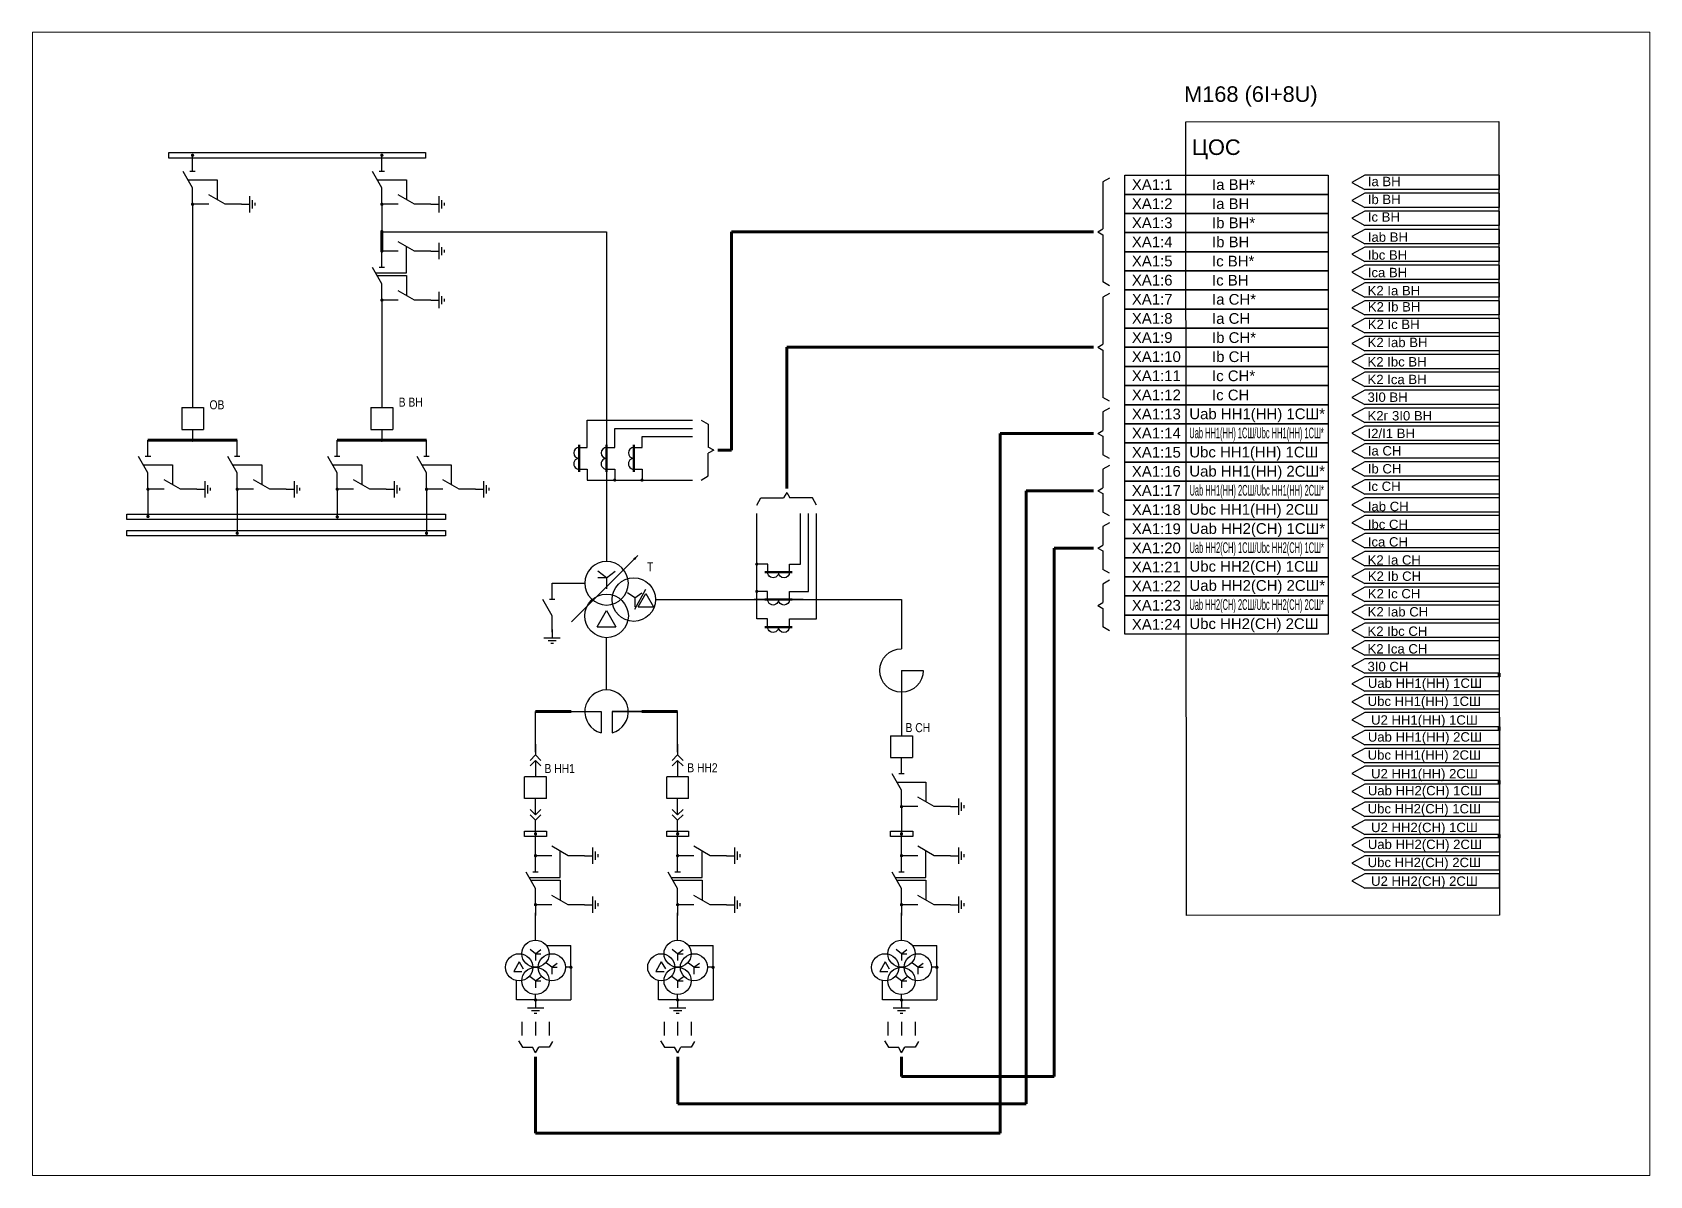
# Paper-space layout 'Лист8' of a CAD drawing. Header units: millimetres. Extents: x 30 to 267, y 21 to 189.
# The model-space entities are those that its viewports show. They can reach past a viewport. Long polylines and large blocks are cut down to what shows.
import ezdxf
from ezdxf.enums import TextEntityAlignment as Align

# ---------------------------------------------------------------- set-up
doc = ezdxf.new("R2010")
doc.units = ezdxf.units.MM
doc.linetypes.add('штриховая2', pattern=[9.525, 6.35, -3.175])
doc.layers.add('Основная', color=7, linetype='Continuous')
doc.styles.add('Narrow', font='ARIALN.TTF')
doc.styles.get("Standard").update_dxf_attribs({"font": 'arial.ttf'})
doc.styles.add('Вывод', font='tahoma.ttf', dxfattribs={"height": 2.5})
doc.styles.add('Компонент', font='ARIALN.TTF', dxfattribs={"height": 3.5})

# ---------------------------------------------------------------- blocks, each defined once
blk = doc.blocks.new('*U19')
at = {"layer": 'Основная'}
for p, q in [((0, 0), (-8, 0)), ((-8, -8), (-8, 0)), ((0, -8), (0, 0)), ((0, -8), (-8, -8))]:
    blk.add_line(p, q, dxfattribs=at)
at = {"layer": 'Основная', "style": 'Компонент'}
blk.add_attdef('ОУ', text='', height=3.5, dxfattribs=at).set_placement((-15, -3), align=Align.MIDDLE_CENTER)
blk = doc.blocks.new('*U108')
at = {"color": 0}
blk.add_line((0, 0), (6, 3.43), dxfattribs=at)
blk = doc.blocks.new('*U16')
at = {"layer": 'Основная', "color": 0}
for p, q in [((-3, 0), (-9, 0)), ((9, 0), (3, 0))]:
    blk.add_line(p, q, dxfattribs=at)
at = {"layer": 'Основная', "ltscale": 0.25, "xscale": -1}
blk.add_blockref('*U108', (3, 0), dxfattribs=at)
at = {"layer": 'Основная'}
for tag, height, style, p in [('ОУ', 3.5, 'Компонент', (-25, 0)), ('В1', 2.5, 'Вывод', (-7, -2)), ('В2', 2.5, 'Вывод', (7, -2))]:
    blk.add_attdef(tag, text='', height=height, dxfattribs=dict(at, style=style)).set_placement(p, align=Align.MIDDLE_CENTER)
blk = doc.blocks.new('*U17')
at = {"layer": 'Основная'}
for p, q in [((-3, 0), (0, 0)), ((0, -3), (0, 3)), ((1, -1.5), (1, 1.5)), ((2, -0.5), (2, 0.5))]:
    blk.add_line(p, q, dxfattribs=at)
blk = doc.blocks.new('*U6')
at = {"layer": 'Основная', "color": 0}
blk.add_line((0, -1), (0, 1), dxfattribs=at)
blk = doc.blocks.new('*U15')
at = {"layer": 'Основная', "color": 0}
for p, q in [((0, 3), (0, 9)), ((0, -9), (0, -3))]:
    blk.add_line(p, q, dxfattribs=at)
at = {"ltscale": 0.25, "rotation": 89.99999999999999}
blk.add_blockref('*U6', (0, 3), dxfattribs=at)
at = {"layer": 'Основная', "ltscale": 0.25, "rotation": 89.99999999999999}
blk.add_blockref('*U108', (0, -3), dxfattribs=at)
at = {"layer": 'Основная'}
for tag, height, style, p in [('В1', 2.5, 'Вывод', (2, 7)), ('ОУ', 3.5, 'Компонент', (-12, 0)), ('В2', 2.5, 'Вывод', (2, -7))]:
    blk.add_attdef(tag, text='', height=height, dxfattribs=dict(at, style=style)).set_placement(p, align=Align.MIDDLE_CENTER)
blk = doc.blocks.new('*U60')
at = {"ltscale": 0.25, "const_width": 0.6}
blk.add_lwpolyline([(0, 0.3, 1), (0, -0.3, 1)], format="xyb", close=True, dxfattribs=at)
at = {"layer": 'Основная', "color": 0}
for p, q in [((0, 0), (0, -2)), ((0, -2), (0, -8)), ((0, -8), (0, -10))]:
    blk.add_line(p, q, dxfattribs=at)
blk = doc.blocks.new('*U100')
at = {"ltscale": 0.25, "const_width": 0.6}
blk.add_lwpolyline([(0, 0.3, 1), (0, -0.3, 1)], format="xyb", close=True, dxfattribs=at)
at = {"layer": 'Основная', "color": 0}
for p, q in [((0, 0), (0, -2)), ((0, -2), (0, -14.15)), ((0, -14.15), (0, -16.15))]:
    blk.add_line(p, q, dxfattribs=at)
blk = doc.blocks.new('*U101')
at = {"ltscale": 0.25, "const_width": 0.6}
blk.add_lwpolyline([(0, 0.3, 1), (0, -0.3, 1)], format="xyb", close=True, dxfattribs=at)
at = {"layer": 'Основная', "color": 0}
for p, q in [((0, 0), (0, -2)), ((0, -2), (0, -14.15)), ((0, -14.15), (0, -16.15))]:
    blk.add_line(p, q, dxfattribs=at)
blk = doc.blocks.new('*U24')
at = {"ltscale": 0.25}
for p, q in [((0, 4), (3, 4)), ((0, -4), (3, -4))]:
    blk.add_line(p, q, dxfattribs=at)
for centre, major_axis, start_param, end_param in [((0, -2), (-2, 0), 4.712389, 7.853982), ((0, 2), (0, -2), 3.141593, 6.283185)]:
    blk.add_ellipse(centre, major_axis=major_axis, ratio=1, start_param=start_param, end_param=end_param, dxfattribs=at)
at = {"layer": 'Основная', "color": 0, "lineweight": 50}
blk.add_line((0, -5), (0, 5), dxfattribs=at)
at = {"layer": 'Основная'}
for tag, height, style, p in [('В1', 2.5, 'Вывод', (5, 6)), ('ОУ', 3.5, 'Компонент', (-6, 0)), ('В2', 2.5, 'Вывод', (5, -6))]:
    blk.add_attdef(tag, text='', height=height, dxfattribs=dict(at, style=style)).set_placement(p, align=Align.MIDDLE_CENTER)
blk = doc.blocks.new('*U119')
at = {"layer": 'Основная', "ltscale": 0.25}
for p, q in [((2, 2), (0, 0)), ((0, 0), (2, -2))]:
    blk.add_line(p, q, dxfattribs=at)
blk = doc.blocks.new('*U68')
at = {"color": 0}
for p, q in [((0, 6), (0, 2)), ((0, 0), (0, -6))]:
    blk.add_line(p, q, dxfattribs=at)
at = {"color": 0, "ltscale": 0.25, "xscale": -1, "rotation": 90}
for p in [(0, 2), (0, 0)]:
    blk.add_blockref('*U119', p, dxfattribs=at)
at = {"layer": 'Основная'}
for tag, height, style, p in [('ОУ2', 3.5, 'Компонент', (-5, 6)), ('В2', 2.5, 'Вывод', (3, 6)), ('ОУ1', 3.5, 'Компонент', (-5, -6)), ('В1', 2.5, 'Вывод', (3, -6))]:
    blk.add_attdef(tag, text='', height=height, dxfattribs=dict(at, style=style)).set_placement(p, align=Align.MIDDLE_CENTER)
blk = doc.blocks.new('*U69')
at = {"color": 0}
for p, q in [((0, 0), (0, 6)), ((0, -6), (0, -2))]:
    blk.add_line(p, q, dxfattribs=at)
at = {"color": 0, "ltscale": 0.25, "rotation": 89.99999999999999}
for p in [(0, 0), (0, -2)]:
    blk.add_blockref('*U119', p, dxfattribs=at)
at = {"layer": 'Основная'}
for tag, height, style, p in [('ОУ1', 3.5, 'Компонент', (-5, 6)), ('В1', 2.5, 'Вывод', (3, 6)), ('ОУ2', 3.5, 'Компонент', (-5, -6)), ('В2', 2.5, 'Вывод', (3, -6))]:
    blk.add_attdef(tag, text='', height=height, dxfattribs=dict(at, style=style)).set_placement(p, align=Align.MIDDLE_CENTER)
blk = doc.blocks.new('*U35')
at = {"ltscale": 0.25, "const_width": 0.6}
blk.add_lwpolyline([(0, -0.3, 1), (0, 0.3, 1)], format="xyb", close=True, dxfattribs=at)
at = {"layer": 'Основная', "color": 0}
for p, q in [((0, 7), (0, 9)), ((0, 2), (0, 7)), ((0, 0), (0, 2))]:
    blk.add_line(p, q, dxfattribs=at)
blk = doc.blocks.new('*U34')
at = {"ltscale": 0.25, "const_width": 0.6}
blk.add_lwpolyline([(0, 0.3, 1), (0, -0.3, 1)], format="xyb", close=True, dxfattribs=at)
at = {"layer": 'Основная', "color": 0}
for p, q in [((0, 0), (0, -2)), ((0, -2), (0, -2)), ((0, -2), (0, -4))]:
    blk.add_line(p, q, dxfattribs=at)
blk = doc.blocks.new('*U32')
at = {"ltscale": 0.35}
for p, q in [((0, 2), (-2, -1.5)), ((0, 2), (1.5, -0.5)), ((-2, -1.5), (1, -1.5))]:
    blk.add_line(p, q, dxfattribs=at)
blk.add_circle((0, 0), 5, dxfattribs=at)
at = {"ltscale": 0.35, "style": 'Компонент'}
blk.add_attdef('ОУ', text='', height=3.5, dxfattribs=at).set_placement((-3, 10), align=Align.MIDDLE_CENTER)
blk = doc.blocks.new('*U31')
at = {"ltscale": 0.35}
for q in [(-2, 1.5), (2, 1.5), (2, 0), (0, -2.5)]:
    blk.add_line((0, 0), q, dxfattribs=at)
blk.add_circle((0, 0), 5, dxfattribs=at)
at = {"ltscale": 0.35, "style": 'Компонент'}
blk.add_attdef('ОУ', text='', height=3.5, dxfattribs=at).set_placement((0, 8), align=Align.MIDDLE_CENTER)
blk = doc.blocks.new('*U33')
at = {"ltscale": 0.35}
for q in [(-2, 1.5), (2, 1.5), (2, 0), (0, -2.5)]:
    blk.add_line((0, 0), q, dxfattribs=at)
blk.add_circle((0, 0), 5, dxfattribs=at)
at = {"ltscale": 0.35, "style": 'Компонент'}
blk.add_attdef('ОУ', text='', height=3.5, dxfattribs=at).set_placement((-9, 8), align=Align.MIDDLE_CENTER)
blk = doc.blocks.new('*U38')
at = {"ltscale": 0.25, "const_width": 0.6}
blk.add_lwpolyline([(0.3, 0, 1), (-0.3, 0, 1)], format="xyb", close=True, dxfattribs=at)
at = {"layer": 'Основная', "color": 0}
for p, q in [((-5, 0), (-7, 0)), ((-2, 0), (-5, 0)), ((0, 0), (-2, 0))]:
    blk.add_line(p, q, dxfattribs=at)
blk = doc.blocks.new('*U36')
at = {"layer": 'Основная'}
for p, q in [((3, 0), (-3, 0)), ((0, 3), (0, 0)), ((1.5, -1), (-1.5, -1)), ((0.5, -2), (-0.5, -2))]:
    blk.add_line(p, q, dxfattribs=at)
blk = doc.blocks.new('*U37')
at = {"ltscale": 0.25, "const_width": 0.6}
blk.add_lwpolyline([(0, -0.3, 1), (0, 0.3, 1)], format="xyb", close=True, dxfattribs=at)
at = {"layer": 'Основная', "color": 0}
for p, q in [((0, 6), (0, 8)), ((0, 2), (0, 6)), ((0, 0), (0, 2))]:
    blk.add_line(p, q, dxfattribs=at)
blk = doc.blocks.new('*U73')
at = {"ltscale": 0.25}
for p, q in [((-3.46, -4), (0, 2)), ((0, 2), (3.46, -4)), ((-3.46, -4), (3.46, -4))]:
    blk.add_line(p, q, dxfattribs=at)
blk.add_circle((0, 0), 8, dxfattribs=at)
at = {"layer": 'Основная', "style": 'Компонент'}
blk.add_attdef('ОУ', text='', height=3.5, dxfattribs=at).set_placement((17, 0), align=Align.MIDDLE_CENTER)
blk = doc.blocks.new('*U74')
at = {"ltscale": 0.25}
for p, q in [((0, 0), (-20, 0)), ((14.44, 0), (0, 0))]:
    blk.add_line(p, q, dxfattribs=at)
blk.add_lwpolyline([(-18, 0, 1, 0, 0), (-20, 0, 0, 0, 0)], format="xyseb", dxfattribs=at)
at = {"layer": 'Основная', "style": 'Вывод'}
blk.add_attdef('ОС', text='', height=2.5, dxfattribs=at).set_placement((3, 2), align=Align.MIDDLE_CENTER)
blk = doc.blocks.new('*U91')
at = {"ltscale": 0.25}
for q in [(-3.2, 4.4), (3.2, 4.4), (0, -2), (3.21, 2)]:
    blk.add_line((0, 2), q, dxfattribs=at)
blk.add_circle((0, 0), 8, dxfattribs=at)
at = {"layer": 'Основная', "style": 'Компонент'}
blk.add_attdef('ОУ', text='', height=3.5, dxfattribs=at).set_placement((-17, 0), align=Align.MIDDLE_CENTER)
blk = doc.blocks.new('*U49')
at = {"layer": 'Основная'}
for p, q in [((-3, 0), (3, 0)), ((0, 3), (0, 0)), ((-1.5, -1), (1.5, -1)), ((-0.5, -2), (0.5, -2))]:
    blk.add_line(p, q, dxfattribs=at)
blk = doc.blocks.new('*U90')
at = {"ltscale": 0.35}
for q in [(-8, 0), (0, -8)]:
    blk.add_line((0, 0), q, dxfattribs=at)
blk.add_arc((0, 0), 8, 180, 90, dxfattribs=at)
at = {"layer": 'Основная', "style": 'Компонент'}
blk.add_attdef('ОУ', text='', height=3.5, dxfattribs=at).set_placement((-17, 0), align=Align.MIDDLE_CENTER)

msp = doc.modelspace()

# ---------------------------------------------------------------- hatches: boundary and pattern name
h = msp.add_hatch(color=256)
h.dxf.hatch_style = 1
h.paths.add_polyline_path([(7929.29, 2358.88, 1), (7928.09, 2358.88, 1)])
h = msp.add_hatch(color=256)
h.dxf.hatch_style = 1
h.paths.add_polyline_path([(7939.3, 2358.88, 1), (7938.1, 2358.88, 1)])
h = msp.add_hatch(color=256)
h.dxf.hatch_style = 1
h.paths.add_polyline_path([(7980.85, 2328.61, -1), (7980.85, 2327.41, -1)])
h = msp.add_hatch(color=256)
h.dxf.hatch_style = 1
h.paths.add_polyline_path([(7980.85, 2318.6, -1), (7980.85, 2317.4, -1)])

# ---------------------------------------------------------------- linework, layer by layer
for p, q in [((8204.15, 2470.81), (8199.37, 2468.18)), ((8253.46, 2470.81), (8204.15, 2470.81)), ((8253.46, 2470.81), (8253.46, 2465.55)), ((8110.42, 2469.79), (8107.97, 2468.4)), ((8107.97, 2468.4), (8107.98, 2451.11)), ((8199.37, 2468.18), (8204.15, 2465.55)), ((8253.46, 2465.55), (8204.15, 2465.55)), ((8204.15, 2464.23), (8199.37, 2461.6)), ((8199.37, 2461.6), (8204.15, 2458.97)), ((8253.46, 2464.23), (8204.15, 2464.23)), ((8253.46, 2458.97), (8204.15, 2458.97)), ((8253.46, 2464.23), (8253.46, 2458.97)), ((8204.15, 2457.66), (8199.37, 2455.02)), ((8199.37, 2455.02), (8204.15, 2452.39)), ((8253.46, 2457.66), (8204.15, 2457.66)), ((8253.46, 2457.66), (8253.46, 2452.39)), ((8106.1, 2450.01), (8107.98, 2451.11)), ((8106.1, 2450.01), (8107.98, 2448.95)), ((8107.98, 2448.95), (8107.99, 2431.63)), ((8204.15, 2450.92), (8199.37, 2448.29)), ((8199.37, 2448.29), (8204.15, 2445.66)), ((8253.46, 2452.39), (8204.15, 2452.39)), ((8253.46, 2450.92), (8204.15, 2450.92)), ((8253.46, 2450.92), (8253.46, 2445.66)), ((8204.15, 2444.42), (8199.37, 2441.79)), ((8199.37, 2441.79), (8204.15, 2439.16)), ((8253.46, 2445.66), (8204.15, 2445.66)), ((8253.46, 2444.42), (8204.15, 2444.42)), ((8253.46, 2444.42), (8253.46, 2439.16)), ((8204.15, 2437.85), (8199.37, 2435.22)), ((8199.37, 2435.22), (8204.15, 2432.59)), ((8253.46, 2439.16), (8204.15, 2439.16)), ((8253.46, 2437.85), (8204.15, 2437.85)), ((8253.46, 2437.85), (8253.46, 2432.59)), ((8110.42, 2430.21), (8107.99, 2431.63)), ((8204.15, 2431.27), (8199.37, 2428.64)), ((8253.46, 2432.59), (8204.15, 2432.59)), ((8253.46, 2431.27), (8204.15, 2431.27)), ((8253.46, 2431.27), (8253.46, 2426.01)), ((8110.42, 2427.42), (8107.97, 2426.02)), ((8107.97, 2426.02), (8107.98, 2408.74)), ((8199.37, 2428.64), (8204.15, 2426.01)), ((8204.15, 2424.77), (8199.37, 2422.14)), ((8253.46, 2426.01), (8204.15, 2426.01)), ((8253.46, 2424.77), (8204.15, 2424.77)), ((8253.46, 2424.77), (8253.46, 2419.51)), ((8199.37, 2422.14), (8204.15, 2419.51)), ((8204.15, 2418.19), (8199.37, 2415.56)), ((8253.46, 2419.51), (8204.15, 2419.51)), ((8253.46, 2418.19), (8204.15, 2418.19)), ((8253.46, 2418.19), (8253.46, 2412.93)), ((8199.37, 2415.56), (8204.15, 2412.93)), ((8204.15, 2411.62), (8199.37, 2408.99)), ((8253.46, 2412.93), (8204.15, 2412.93)), ((8253.46, 2411.62), (8204.15, 2411.62)), ((8253.46, 2411.62), (8253.46, 2406.35)), ((8106.1, 2407.64), (8107.98, 2408.74)), ((8106.1, 2407.64), (8107.98, 2406.57)), ((8107.98, 2406.57), (8107.99, 2389.26)), ((8199.37, 2408.99), (8204.15, 2406.35)), ((8253.46, 2406.35), (8204.15, 2406.35)), ((8204.15, 2405.04), (8199.37, 2402.41)), ((8199.37, 2402.41), (8204.15, 2399.78)), ((8253.46, 2405.04), (8204.15, 2405.04)), ((8253.46, 2399.78), (8204.15, 2399.78)), ((8253.46, 2405.04), (8253.46, 2399.78)), ((8204.15, 2398.46), (8199.37, 2395.83)), ((8199.37, 2395.83), (8204.15, 2393.2)), ((8253.46, 2398.46), (8204.15, 2398.46)), ((8253.46, 2398.46), (8253.46, 2393.2)), ((8110.42, 2387.84), (8107.99, 2389.26)), ((8204.15, 2391.88), (8199.37, 2389.25)), ((8199.37, 2389.25), (8204.15, 2386.62)), ((8253.46, 2393.2), (8204.15, 2393.2)), ((8253.46, 2391.88), (8204.15, 2391.88)), ((8253.46, 2391.88), (8253.46, 2386.62)), ((8110.42, 2385.31), (8107.97, 2383.92)), ((8107.97, 2383.92), (8107.98, 2377.14)), ((8204.15, 2385.31), (8199.37, 2382.68)), ((8199.37, 2382.68), (8204.15, 2380.05)), ((8253.46, 2386.62), (8204.15, 2386.62)), ((8253.46, 2385.31), (8204.15, 2385.31)), ((8253.46, 2385.31), (8253.46, 2380.05)), ((7918.61, 2370.86), (7918.61, 2380.86)), ((7918.61, 2380.86), (7957.24, 2380.86)), ((7928.69, 2370.87), (7928.69, 2377.87)), ((7928.69, 2377.87), (7957.24, 2377.87)), ((7963.03, 2379.36), (7963.03, 2371.01)), ((8106.1, 2376.04), (8107.98, 2377.14)), ((8106.1, 2376.04), (8107.98, 2374.97)), ((8204.15, 2378.73), (8199.37, 2376.1)), ((8199.37, 2376.1), (8204.15, 2373.47)), ((8253.46, 2380.05), (8204.15, 2380.05)), ((8253.46, 2378.73), (8204.15, 2378.73)), ((8253.46, 2378.73), (8253.46, 2373.47)), ((7938.7, 2370.88), (7938.7, 2374.88)), ((7938.7, 2374.88), (7957.24, 2374.88)), ((7965.02, 2369.88), (7963.02, 2368.72)), ((7965.02, 2369.88), (7963.03, 2371.01)), ((8107.98, 2374.97), (8107.98, 2368.19)), ((8204.15, 2372.15), (8199.37, 2369.52)), ((8253.46, 2373.47), (8204.15, 2373.47)), ((8253.46, 2372.15), (8204.15, 2372.15)), ((8253.46, 2372.15), (8253.46, 2366.89)), ((7963.02, 2360.39), (7963.02, 2368.72)), ((8110.42, 2364.25), (8107.97, 2362.85)), ((8110.42, 2366.77), (8107.98, 2368.19)), ((8199.37, 2369.52), (8204.15, 2366.89)), ((8204.15, 2365.58), (8199.37, 2362.95)), ((8253.46, 2366.89), (8204.15, 2366.89)), ((8253.46, 2365.58), (8204.15, 2365.58)), ((8253.46, 2365.58), (8253.46, 2360.31)), ((7918.61, 2362.86), (7918.61, 2358.88)), ((7918.61, 2358.88), (7957.24, 2358.88)), ((7928.69, 2362.87), (7928.69, 2358.88)), ((7938.7, 2362.88), (7938.7, 2358.88)), ((7960.43, 2358.88), (7963.02, 2360.39)), ((8107.97, 2362.85), (8107.98, 2356.07)), ((8199.37, 2362.95), (8204.15, 2360.31)), ((8204.15, 2359), (8199.37, 2356.37)), ((8253.46, 2360.31), (8204.15, 2360.31)), ((8253.46, 2359), (8204.15, 2359)), ((8253.46, 2359), (8253.46, 2353.74)), ((7980.85, 2349.73), (7982.36, 2352.32)), ((7982.36, 2352.32), (7990.68, 2352.32)), ((7991.85, 2354.33), (7990.68, 2352.32)), ((7991.85, 2354.33), (7992.98, 2352.33)), ((8001.33, 2352.33), (7992.98, 2352.33)), ((8106.1, 2354.97), (8107.98, 2356.07)), ((8106.1, 2354.97), (8107.98, 2353.9)), ((8107.98, 2353.9), (8107.98, 2347.13)), ((8199.37, 2356.37), (8204.15, 2353.74)), ((8204.15, 2352.42), (8199.37, 2349.79)), ((8253.46, 2353.74), (8204.15, 2353.74)), ((8253.46, 2352.42), (8204.15, 2352.42)), ((8253.46, 2352.42), (8253.46, 2347.16)), ((7980.85, 2307.92), (7980.85, 2346.55)), ((7996.85, 2328.01), (7996.85, 2346.55)), ((7999.84, 2318), (7999.84, 2346.55)), ((8002.83, 2307.92), (8002.83, 2346.55)), ((8110.42, 2345.7), (8107.98, 2347.13)), ((8199.37, 2349.79), (8204.15, 2347.16)), ((8253.46, 2347.16), (8204.15, 2347.16)), ((8110.42, 2343.18), (8107.97, 2341.78)), ((8107.97, 2341.78), (8107.98, 2335)), ((8204.15, 2345.85), (8199.37, 2343.21)), ((8199.37, 2343.21), (8204.15, 2340.58)), ((8253.46, 2345.85), (8204.15, 2345.85)), ((8253.46, 2340.58), (8204.15, 2340.58)), ((8253.46, 2345.85), (8253.46, 2340.58)), ((8106.1, 2333.9), (8107.98, 2335)), ((8204.15, 2339.27), (8199.37, 2336.64)), ((8199.37, 2336.64), (8204.15, 2334.01)), ((8253.46, 2339.27), (8204.15, 2339.27)), ((8253.46, 2339.27), (8253.46, 2334.01)), ((8106.1, 2333.9), (8107.98, 2332.84)), ((8107.98, 2332.84), (8107.98, 2326.06)), ((8204.15, 2332.69), (8199.37, 2330.06)), ((8199.37, 2330.06), (8204.15, 2327.43)), ((8253.46, 2334.01), (8204.15, 2334.01)), ((8253.46, 2332.69), (8204.15, 2332.69)), ((8253.46, 2332.69), (8253.46, 2327.43)), ((7984.85, 2328.01), (7980.85, 2328.01)), ((7992.85, 2328.01), (7996.85, 2328.01)), ((8110.42, 2324.64), (8107.98, 2326.06)), ((8204.15, 2326.11), (8199.37, 2323.48)), ((8199.37, 2323.48), (8204.15, 2320.85)), ((8253.46, 2327.43), (8204.15, 2327.43)), ((8253.46, 2326.11), (8204.15, 2326.11)), ((8253.46, 2326.11), (8253.46, 2320.85)), ((7984.84, 2318), (7980.85, 2318)), ((7992.84, 2318), (7999.84, 2318)), ((8110.42, 2322.11), (8107.97, 2320.71)), ((8107.97, 2320.71), (8107.98, 2313.93)), ((8204.15, 2319.54), (8199.37, 2316.91)), ((8199.37, 2316.91), (8204.15, 2314.27)), ((8253.46, 2320.85), (8204.15, 2320.85)), ((8253.46, 2319.54), (8204.15, 2319.54)), ((8253.46, 2319.54), (8253.46, 2314.27)), ((8106.1, 2312.83), (8107.98, 2313.94)), ((8106.1, 2312.83), (8107.98, 2311.77)), ((8107.98, 2311.77), (8107.98, 2304.99)), ((8204.15, 2312.96), (8199.37, 2310.33)), ((8253.46, 2314.27), (8204.15, 2314.27)), ((8253.46, 2312.96), (8204.15, 2312.96)), ((8253.46, 2312.96), (8253.46, 2307.7)), ((7984.83, 2307.92), (7980.85, 2307.92)), ((7992.83, 2307.92), (8002.83, 2307.92)), ((8110.42, 2303.57), (8107.98, 2304.99)), ((8199.37, 2310.33), (8204.15, 2307.7)), ((8204.15, 2306.38), (8199.37, 2303.75)), ((8253.46, 2307.7), (8204.15, 2307.7)), ((8253.46, 2306.38), (8204.15, 2306.38)), ((8253.46, 2306.38), (8253.46, 2301.12)), ((8199.37, 2303.75), (8204.15, 2301.12)), ((8204.15, 2299.81), (8199.37, 2297.17)), ((8253.46, 2301.12), (8204.15, 2301.12)), ((8253.46, 2299.81), (8204.15, 2299.81)), ((8253.46, 2299.81), (8253.46, 2294.54)), ((8199.37, 2297.17), (8204.15, 2294.54)), ((8204.15, 2293.23), (8199.37, 2290.6)), ((8253.46, 2294.54), (8204.15, 2294.54)), ((8253.46, 2293.23), (8204.15, 2293.23)), ((8253.46, 2293.23), (8253.46, 2287.97)), ((8199.37, 2290.6), (8204.15, 2287.97)), ((8204.15, 2286.65), (8199.37, 2284.02)), ((8253.46, 2287.97), (8204.15, 2287.97)), ((8253.46, 2286.65), (8204.15, 2286.65)), ((8253.46, 2286.65), (8253.46, 2281.39)), ((8199.37, 2284.02), (8204.15, 2281.39)), ((8253.46, 2281.39), (8204.15, 2281.39)), ((8204.15, 2280.07), (8199.37, 2277.44)), ((8199.37, 2277.44), (8204.15, 2274.81)), ((8253.46, 2280.07), (8204.15, 2280.07)), ((8253.46, 2274.81), (8204.15, 2274.81)), ((8253.46, 2280.07), (8253.46, 2274.81)), ((8204.15, 2273.5), (8199.37, 2270.87)), ((8199.37, 2270.87), (8204.15, 2268.24)), ((8253.46, 2273.5), (8204.15, 2273.5)), ((8253.46, 2273.5), (8253.46, 2268.24)), ((8204.15, 2266.92), (8199.37, 2264.29)), ((8199.37, 2264.29), (8204.15, 2261.66)), ((8253.46, 2268.24), (8204.15, 2268.24)), ((8253.46, 2266.92), (8204.15, 2266.92)), ((8253.46, 2266.92), (8253.46, 2261.66)), ((8204.15, 2260.34), (8199.37, 2257.71)), ((8199.37, 2257.71), (8204.15, 2255.08)), ((8253.46, 2261.66), (8204.15, 2261.66)), ((8253.46, 2260.34), (8204.15, 2260.34)), ((8253.46, 2260.34), (8253.46, 2255.08)), ((8204.15, 2253.77), (8199.37, 2251.13)), ((8199.37, 2251.13), (8204.15, 2248.5)), ((8253.46, 2255.08), (8204.15, 2255.08)), ((8253.46, 2253.77), (8204.15, 2253.77)), ((8253.46, 2253.77), (8253.46, 2248.5)), ((8204.15, 2247.19), (8199.37, 2244.56)), ((8253.46, 2248.5), (8204.15, 2248.5)), ((8253.46, 2247.19), (8204.15, 2247.19)), ((8253.46, 2247.19), (8253.46, 2241.93)), ((8199.37, 2244.56), (8204.15, 2241.93)), ((8204.15, 2240.61), (8199.37, 2237.98)), ((8253.46, 2241.93), (8204.15, 2241.93)), ((8253.46, 2240.61), (8204.15, 2240.61)), ((8253.46, 2240.61), (8253.46, 2235.35)), ((8199.37, 2237.98), (8204.15, 2235.35)), ((8204.15, 2234.03), (8199.37, 2231.4)), ((8253.46, 2235.35), (8204.15, 2235.35)), ((8253.46, 2234.03), (8204.15, 2234.03)), ((8253.46, 2234.03), (8253.46, 2228.77)), ((8199.37, 2231.4), (8204.15, 2228.77)), ((8204.15, 2227.46), (8199.37, 2224.83)), ((8253.46, 2228.77), (8204.15, 2228.77)), ((8253.46, 2227.46), (8204.15, 2227.46)), ((8253.46, 2227.46), (8253.46, 2222.2)), ((8199.37, 2224.83), (8204.15, 2222.2)), ((8253.46, 2222.2), (8204.15, 2222.2)), ((8204.15, 2220.88), (8199.37, 2218.25)), ((8199.37, 2218.25), (8204.15, 2215.62)), ((8253.46, 2220.88), (8204.15, 2220.88)), ((8253.46, 2215.62), (8204.15, 2215.62)), ((8253.46, 2220.88), (8253.46, 2215.62)), ((8204.15, 2214.3), (8199.37, 2211.67)), ((8199.37, 2211.67), (8204.15, 2209.04)), ((8253.46, 2214.3), (8204.15, 2214.3)), ((8253.46, 2214.3), (8253.46, 2209.04)), ((8253.46, 2209.04), (8204.15, 2209.04)), ((7894.6, 2159.93), (7894.6, 2154.95)), ((7899.6, 2159.93), (7899.6, 2154.95)), ((7904.59, 2159.93), (7904.59, 2154.95)), ((7946.79, 2159.93), (7946.79, 2154.95)), ((7951.79, 2159.93), (7951.79, 2154.95)), ((7956.79, 2159.93), (7956.79, 2154.95)), ((8028.99, 2159.93), (8028.99, 2154.95)), ((8033.99, 2159.93), (8033.99, 2154.95)), ((8038.99, 2159.93), (8038.99, 2154.95)), ((7893.35, 2153.01), (7894.77, 2150.58)), ((7894.77, 2150.58), (7898.49, 2150.58)), ((7899.65, 2148.58), (7898.49, 2150.58)), ((7899.65, 2148.58), (7900.81, 2150.58)), ((7904.57, 2150.58), (7900.81, 2150.58)), ((7905.84, 2152.75), (7904.57, 2150.58)), ((7945.55, 2153.01), (7946.97, 2150.58)), ((7946.97, 2150.58), (7950.68, 2150.58)), ((7951.85, 2148.58), (7950.68, 2150.58)), ((7951.85, 2148.58), (7953, 2150.58)), ((7956.76, 2150.58), (7953, 2150.58)), ((7958.03, 2152.75), (7956.76, 2150.58)), ((8027.75, 2153.01), (8029.17, 2150.58)), ((8029.17, 2150.58), (8032.88, 2150.58)), ((8034.05, 2148.58), (8032.88, 2150.58)), ((8034.05, 2148.58), (8035.2, 2150.58)), ((8038.96, 2150.58), (8035.2, 2150.58)), ((8040.23, 2152.75), (8038.96, 2150.58))]:
    msp.add_line(p, q)
at = {"lineweight": 100}
for p, q in [((7843.18, 2442.96), (7843.18, 2450.16)), ((7971.52, 2369.88), (7971.52, 2450.01)), ((7971.52, 2450.01), (8104.47, 2450.01)), ((7991.85, 2360.83), (7991.85, 2407.64)), ((7991.85, 2407.64), (8104.47, 2407.64)), ((8070.23, 2118.99), (8070.23, 2376.04)), ((8070.23, 2376.04), (8104.47, 2376.04)), ((7773.66, 2373.51), (7757.27, 2373.51)), ((7790.05, 2373.51), (7773.66, 2373.51)), ((7843.18, 2373.51), (7826.79, 2373.51)), ((7859.57, 2373.51), (7843.18, 2373.51)), ((7966.52, 2369.88), (7971.52, 2369.88)), ((7991.85, 2355.83), (7991.85, 2360.83)), ((8079.72, 2129.77), (8079.72, 2354.97)), ((8079.72, 2354.97), (8104.47, 2354.97)), ((8090.06, 2139.9), (8090.06, 2333.9)), ((8090.06, 2333.9), (8104.47, 2333.9)), ((8253.45, 2287.97), (8253.46, 2286.65)), ((7912.69, 2273.95), (7899.6, 2273.95)), ((7951.79, 2273.95), (7938.69, 2273.95)), ((8253.45, 2268.24), (8253.46, 2266.92)), ((8253.45, 2248.5), (8253.46, 2247.19)), ((8253.45, 2228.77), (8253.46, 2227.46)), ((7899.65, 2147.08), (7899.65, 2142.08)), ((7951.85, 2147.08), (7951.85, 2129.77)), ((8034.05, 2147.08), (8034.05, 2139.9)), ((7899.65, 2142.08), (7899.65, 2118.99)), ((8034.05, 2139.9), (8090.06, 2139.9)), ((7951.85, 2129.77), (8079.72, 2129.77)), ((7899.65, 2118.99), (8070.23, 2118.99))]:
    msp.add_line(p, q, dxfattribs=at)
for points in [[(8138.42, 2490.47), (8253.36, 2490.55), (8253.56, 2199.05), (8138.61, 2198.97)], [(8116.03, 2470.85), (8190.66, 2470.85), (8190.66, 2463.82), (8116.03, 2463.82)], [(8116.03, 2463.82), (8190.66, 2463.82), (8190.66, 2456.8), (8116.03, 2456.8)], [(8116.03, 2456.8), (8190.66, 2456.8), (8190.66, 2449.78), (8116.03, 2449.78)], [(8116.03, 2449.78), (8190.66, 2449.78), (8190.66, 2442.76), (8116.03, 2442.76)], [(8116.03, 2442.76), (8190.66, 2442.76), (8190.66, 2435.73), (8116.03, 2435.73)], [(8116.03, 2435.73), (8190.66, 2435.73), (8190.66, 2428.71), (8116.03, 2428.71)], [(8116.03, 2428.71), (8190.66, 2428.71), (8190.66, 2421.69), (8116.03, 2421.69)], [(8116.03, 2421.69), (8190.66, 2421.69), (8190.66, 2414.67), (8116.03, 2414.67)], [(8116.03, 2414.67), (8190.66, 2414.67), (8190.66, 2407.64), (8116.03, 2407.64)], [(8116.03, 2407.64), (8190.66, 2407.64), (8190.66, 2400.62), (8116.03, 2400.62)], [(8116.03, 2400.62), (8190.66, 2400.62), (8190.66, 2393.6), (8116.03, 2393.6)], [(8116.03, 2393.6), (8190.66, 2393.6), (8190.66, 2386.57), (8116.03, 2386.57)], [(8116.03, 2386.57), (8190.66, 2386.57), (8190.66, 2379.55), (8116.03, 2379.55)], [(8116.03, 2379.55), (8190.66, 2379.55), (8190.66, 2372.53), (8116.03, 2372.53)], [(8116.03, 2372.53), (8190.66, 2372.53), (8190.66, 2365.51), (8116.03, 2365.51)], [(8116.03, 2365.51), (8190.66, 2365.51), (8190.66, 2358.48), (8116.03, 2358.48)], [(8116.03, 2358.48), (8190.66, 2358.48), (8190.66, 2351.46), (8116.03, 2351.46)], [(8116.03, 2351.46), (8190.66, 2351.46), (8190.66, 2344.44), (8116.03, 2344.44)], [(8116.03, 2344.44), (8190.66, 2344.44), (8190.66, 2337.41), (8116.03, 2337.41)], [(8116.03, 2337.41), (8190.66, 2337.41), (8190.66, 2330.39), (8116.03, 2330.39)], [(8116.03, 2330.39), (8190.66, 2330.39), (8190.66, 2323.37), (8116.03, 2323.37)], [(8116.03, 2323.37), (8190.66, 2323.37), (8190.66, 2316.35), (8116.03, 2316.35)], [(8116.03, 2316.35), (8190.66, 2316.35), (8190.66, 2309.32), (8116.03, 2309.32)], [(8116.03, 2309.32), (8190.66, 2309.32), (8190.66, 2302.3), (8116.03, 2302.3)]]:
    msp.add_lwpolyline(points, close=True)
at = {"ltscale": 0.25, "const_width": 0.6}
for points in [[(7842.88, 2442.96, 1), (7843.48, 2442.96, 1)], [(7842.88, 2424.96, 1), (7843.48, 2424.96, 1)]]:
    msp.add_lwpolyline(points, format="xyb", close=True, dxfattribs=at)
for points in [[(7960.43, 2380.86), (7963.03, 2379.36)], [(8002.83, 2349.73), (8001.33, 2352.33)]]:
    msp.add_lwpolyline(points)
at = {"layer": 'Основная'}
for p, q in [((7773.66, 2477.16), (7773.66, 2478.16)), ((7843.18, 2477.16), (7843.18, 2478.16)), ((7773.66, 2450.16), (7773.66, 2385.51)), ((7843.44, 2450.01), (7925.69, 2450.01)), ((7925.69, 2450.01), (7925.69, 2329)), ((7843.18, 2424.96), (7843.18, 2385.51)), ((7773.66, 2377.51), (7773.66, 2373.51)), ((7843.18, 2377.51), (7843.18, 2373.51)), ((7925.69, 2375.87), (7925.69, 2357.87)), ((7936.02, 2315.58), (7933.43, 2317.52)), ((7936.02, 2311.53), (7940.07, 2318.82)), ((7936.02, 2315.58), (7938.61, 2317.52)), ((7937.27, 2312.34), (7940.07, 2317.2)), ((7940.07, 2317.2), (7942.88, 2312.34)), ((7936.02, 2315.58), (7936.02, 2312.34)), ((7937.27, 2312.34), (7942.88, 2312.34)), ((7997.84, 2315), (7979.84, 2315)), ((8033.99, 2315), (8033.99, 2296.95)), ((7925.69, 2283.45), (7925.69, 2301)), ((7925.69, 2282.95), (7925.69, 2283.95)), ((7899.6, 2229.95), (7899.6, 2227.95)), ((7951.79, 2229.95), (7951.79, 2227.95)), ((8033.99, 2229.95), (8033.99, 2227.95))]:
    msp.add_line(p, q, dxfattribs=at)
at = {"layer": 'Основная', "ltscale": 0.25}
msp.add_line((8033.99, 2281.95), (8033.99, 2264.95), dxfattribs=at)
at = {"layer": 'Основная'}
for points in [[(7764.9, 2479.16), (7859.18, 2479.16), (7859.18, 2477.16), (7764.9, 2477.16)], [(7749.54, 2346.36), (7866.54, 2346.36), (7866.54, 2344.36), (7749.54, 2344.36)], [(7749.54, 2340.36), (7866.54, 2340.36), (7866.54, 2338.36), (7749.54, 2338.36)], [(7895.6, 2229.95), (7903.6, 2229.95), (7903.6, 2227.95), (7895.6, 2227.95)], [(7947.79, 2229.95), (7955.79, 2229.95), (7955.79, 2227.95), (7947.79, 2227.95)], [(8029.99, 2229.95), (8038.18, 2229.95), (8038.18, 2227.95), (8029.99, 2227.95)]]:
    msp.add_lwpolyline(points, close=True, dxfattribs=at)
at = {"layer": 'Основная', "ltscale": 0.25, "const_width": 0.6}
for points in [[(7773.36, 2478.16, 1), (7773.96, 2478.16, 1)], [(7842.88, 2478.16, 1), (7843.48, 2478.16, 1)], [(7843.48, 2450.16, 1), (7842.88, 2450.16, 1)], [(7773.96, 2373.51, 1), (7773.36, 2373.51, 1)], [(7843.48, 2373.51, 1), (7842.88, 2373.51, 1)], [(7756.97, 2345.51, 1), (7757.57, 2345.51, 1)], [(7826.49, 2345.36, 1), (7827.09, 2345.36, 1)], [(7789.75, 2339.36, 1), (7790.35, 2339.36, 1)], [(7789.75, 2339.36, 1), (7790.35, 2339.36, 1)], [(7859.27, 2339.36, 1), (7859.87, 2339.36, 1)], [(7899.3, 2228.95, 1), (7899.9, 2228.95, 1)], [(7951.49, 2228.95, 1), (7952.09, 2228.95, 1)], [(8033.69, 2228.95, 1), (8034.29, 2228.95, 1)], [(8033.69, 2228.95, 1), (8034.29, 2228.95, 1)]]:
    msp.add_lwpolyline(points, format="xyb", close=True, dxfattribs=at)
at = {"layer": 'Основная', "linetype": 'штриховая2', "ltscale": 0.5}
for points in [[(7771.94, 2469.16), (7782.66, 2469.16), (7782.66, 2461.88)], [(7841.46, 2469.16), (7852.18, 2469.16), (7852.18, 2461.88)], [(7840.89, 2434.96), (7852.18, 2434.96), (7852.18, 2444.67)], [(7841.46, 2433.96), (7852.18, 2433.96), (7852.18, 2426.67)], [(7755.55, 2364.51), (7766.27, 2364.51), (7766.27, 2357.23)], [(7788.33, 2364.51), (7799.05, 2364.51), (7799.05, 2357.23)], [(7825.07, 2364.51), (7835.79, 2364.51), (7835.79, 2357.23)], [(7857.85, 2364.51), (7868.57, 2364.51), (7868.57, 2357.23)], [(8032.27, 2247.95), (8042.99, 2247.95), (8042.99, 2240.67)], [(7897.31, 2212.95), (7908.6, 2212.95), (7908.6, 2222.67)], [(7949.5, 2212.95), (7960.79, 2212.95), (7960.79, 2222.67)], [(8031.7, 2212.95), (8042.99, 2212.95), (8042.99, 2222.67)], [(7897.88, 2211.95), (7908.6, 2211.95), (7908.6, 2204.67)], [(7950.07, 2211.95), (7960.79, 2211.95), (7960.79, 2204.67)], [(8032.27, 2211.95), (8042.99, 2211.95), (8042.99, 2204.67)]]:
    msp.add_lwpolyline(points, dxfattribs=at)
at = {"layer": 'Основная', "ltscale": 0.35}
for points in [[(7905.69, 2321), (7907.69, 2321)], [(7907.69, 2321), (7917.69, 2321)], [(8033.99, 2305.95), (8033.99, 2296.95)]]:
    msp.add_lwpolyline(points, dxfattribs=at)
at = {"layer": 'Основная'}
for points in [[(7943.69, 2315), (8033.99, 2315)], [(7925.69, 2281.95), (7925.69, 2282.95)], [(7899.6, 2258.95), (7899.6, 2273.95)], [(7912.69, 2273.95), (7923.69, 2273.95), (7923.69, 2266.08)], [(7912.69, 2273.95), (7923.69, 2273.95)], [(7938.69, 2273.95), (7927.69, 2273.95), (7927.69, 2266.08)], [(7927.69, 2273.95), (7938.69, 2273.95)], [(7951.79, 2258.95), (7951.79, 2273.95)], [(7899.6, 2189.95), (7899.6, 2199.95)], [(7951.79, 2189.95), (7951.79, 2199.95)], [(8033.99, 2189.95), (8033.99, 2199.95)], [(7903.6, 2187.95), (7912.6, 2187.95)], [(7955.79, 2187.95), (7964.79, 2187.95)], [(8037.99, 2187.95), (8046.99, 2187.95)], [(7912.6, 2179.95), (7910.6, 2179.95)], [(7912.6, 2179.95), (7912.6, 2167.95)], [(7964.79, 2179.95), (7962.79, 2179.95)], [(7964.79, 2179.95), (7964.79, 2167.95)], [(8046.99, 2179.95), (8044.99, 2179.95)], [(8046.99, 2179.95), (8046.99, 2167.95)], [(7899.6, 2167.95), (7899.6, 2169.95)], [(7899.6, 2167.95), (7912.6, 2167.95)], [(7951.79, 2167.95), (7951.79, 2169.95)], [(7951.79, 2167.95), (7964.79, 2167.95)], [(8033.99, 2167.95), (8033.99, 2169.95)], [(8033.99, 2167.95), (8046.99, 2167.95)]]:
    msp.add_lwpolyline(points, dxfattribs=at)
at = {"layer": 'Основная', "ltscale": 100}
for points in [[(7892.6, 2167.95), (7892.6, 2174.95)], [(7944.79, 2167.95), (7944.79, 2174.95)], [(8026.99, 2168.06), (8026.99, 2175.06)]]:
    msp.add_lwpolyline(points, dxfattribs=at)
at = {"layer": 'Основная', "ltscale": 0.35}
msp.add_circle((7935.69, 2315), 8, dxfattribs=at)
at = {"layer": 'Основная', "ltscale": 0.25}
msp.add_arc((7925.69, 2273.83), 8, 284.47752, 255.5225, dxfattribs=at)

# ---------------------------------------------------------------- block references
for name, p in [('*U15', (7773.66, 2469.16)), ('*U15', (7843.18, 2469.16)), ('*U60', (7773.66, 2460.16)), ('*U16', (7782.66, 2460.16)), ('*U17', (7794.66, 2460.16)), ('*U60', (7843.18, 2460.16)), ('*U16', (7852.18, 2460.16)), ('*U17', (7864.18, 2460.16)), ('*U15', (7843.18, 2433.96)), ('*U16', (7852.18, 2442.96)), ('*U17', (7864.18, 2442.96)), ('*U16', (7852.18, 2424.96)), ('*U17', (7864.18, 2424.96)), ('*U15', (7757.27, 2364.51)), ('*U15', (7790.05, 2364.51)), ('*U15', (7826.79, 2364.51)), ('*U15', (7859.57, 2364.51)), ('*U24', (7915.61, 2366.86)), ('*U24', (7925.69, 2366.87)), ('*U24', (7935.7, 2366.88)), ('*U16', (7766.27, 2355.51)), ('*U17', (7778.27, 2355.51)), ('*U16', (7799.05, 2355.51)), ('*U17', (7811.05, 2355.51)), ('*U16', (7835.79, 2355.51)), ('*U17', (7847.79, 2355.51)), ('*U16', (7868.57, 2355.51)), ('*U17', (7880.57, 2355.51)), ('*U60', (7757.27, 2355.51)), ('*U100', (7790.05, 2355.51)), ('*U60', (7826.79, 2355.51)), ('*U101', (7859.57, 2355.51)), ('*U68', (7899.6, 2255.95)), ('*U68', (7951.79, 2255.95)), ('*U15', (8033.99, 2247.95)), ('*U19', (7903.6, 2249.95)), ('*U19', (7955.79, 2249.95)), ('*U69', (7899.6, 2235.95)), ('*U69', (7951.79, 2235.95)), ('*U60', (8033.99, 2238.95)), ('*U16', (8042.99, 2238.95)), ('*U17', (8054.99, 2238.95)), ('*U35', (7899.6, 2220.95)), ('*U35', (7951.79, 2220.95)), ('*U35', (8033.99, 2220.95)), ('*U16', (7908.6, 2220.95)), ('*U17', (7920.6, 2220.95)), ('*U16', (7960.79, 2220.95)), ('*U17', (7972.79, 2220.95)), ('*U16', (8042.99, 2220.95)), ('*U17', (8054.99, 2220.95)), ('*U15', (7899.6, 2211.95)), ('*U15', (7951.79, 2211.95)), ('*U15', (8033.99, 2211.95)), ('*U34', (7899.6, 2202.95)), ('*U16', (7908.6, 2202.95)), ('*U17', (7920.6, 2202.95)), ('*U34', (7951.79, 2202.95)), ('*U16', (7960.79, 2202.95)), ('*U17', (7972.79, 2202.95)), ('*U34', (8033.99, 2202.95)), ('*U16', (8042.99, 2202.95)), ('*U17', (8054.99, 2202.95)), ('*U37', (7912.6, 2179.95)), ('*U37', (7964.79, 2179.95)), ('*U37', (8046.99, 2179.95)), ('*U38', (7899.6, 2167.95)), ('*U36', (7899.6, 2164.95)), ('*U38', (7951.79, 2167.95)), ('*U36', (7951.79, 2164.95)), ('*U38', (8033.99, 2167.95)), ('*U36', (8033.99, 2164.95))]:
    msp.add_blockref(name, p, dxfattribs=at)
at = {"layer": 'Основная', "ltscale": 0.25, "rotation": 180}
for p in [(7769.66, 2377.51), (7839.18, 2377.51), (8029.99, 2256.95)]:
    msp.add_blockref('*U19', p, dxfattribs=at)
at = {"layer": 'Основная', "ltscale": 0.35, "rotation": 224.9999999999999}
msp.add_blockref('*U74', (7923.05, 2317.05), dxfattribs=at)
at = {"layer": 'Основная', "ltscale": 0.35, "xscale": -1}
msp.add_blockref('*U91', (7925.69, 2321), dxfattribs=at)
at = {"layer": 'Основная', "ltscale": 0.25, "xscale": -1, "rotation": 270}
for p in [(7988.85, 2325.01), (7988.84, 2315), (7988.83, 2304.92)]:
    msp.add_blockref('*U24', p, dxfattribs=at)
at = {"layer": 'Основная', "ltscale": 0.35}
for name, p in [('*U15', (7905.69, 2312)), ('*U73', (7925.69, 2309)), ('*U49', (7905.69, 2301)), ('*U33', (7899.6, 2184.95)), ('*U33', (7951.79, 2184.95)), ('*U33', (8033.99, 2184.95)), ('*U32', (7893.6, 2179.95)), ('*U31', (7899.6, 2174.95)), ('*U31', (7905.6, 2179.95)), ('*U32', (7945.79, 2179.95)), ('*U31', (7951.79, 2174.95)), ('*U31', (7957.79, 2179.95)), ('*U32', (8027.99, 2179.95)), ('*U31', (8033.99, 2174.95)), ('*U31', (8039.99, 2179.95))]:
    msp.add_blockref(name, p, dxfattribs=at)
at = {"layer": 'Основная', "ltscale": 0.25, "xscale": -1}
msp.add_blockref('*U90', (8033.99, 2288.95), dxfattribs=at)

# ---------------------------------------------------------------- texts
for s, height, p in [('M168 (6I+8U)', 5.7136, (8137.79, 2497.78)), ('ЦОС', 5.714, (8140.65, 2478.28)), ('XA1:1', 3.926, (8118.59, 2465.46)), ('Ia ВН*', 3.926, (8148.03, 2465.43)), ('Ia ВН', 3.45, (8205.24, 2466.82)), ('XA1:2', 3.926, (8118.59, 2458.43)), ('Ia ВН', 3.926, (8148.03, 2458.41)), ('Ib ВН', 3.45, (8205.24, 2460.23)), ('XA1:3', 3.926, (8118.59, 2451.41)), ('Ib ВН*', 3.926, (8148.03, 2451.39)), ('Ic ВН', 3.45, (8205.24, 2453.79)), ('XA1:4', 3.926, (8118.59, 2444.39)), ('Ib ВН', 3.926, (8148.03, 2444.37)), ('Iab ВН', 3.45, (8205.24, 2446.39)), ('XA1:5', 3.926, (8118.59, 2437.37)), ('Ic ВН*', 3.926, (8148.03, 2437.34)), ('Ibc ВН', 3.45, (8205.24, 2439.82)), ('Ica ВН', 3.45, (8205.24, 2433.38)), ('XA1:6', 3.926, (8118.59, 2430.34)), ('Ic ВН', 3.926, (8148.03, 2430.32)), ('K2 Ia ВН', 3.45, (8205.18, 2426.74)), ('XA1:7', 3.926, (8118.59, 2423.32)), ('Ia СН*', 3.926, (8148.03, 2423.3)), ('K2 Ib ВН', 3.45, (8205.24, 2420.79)), ('XA1:8', 3.926, (8118.59, 2416.3)), ('Ia CН', 3.926, (8148.03, 2416.27)), ('K2 Ic ВН', 3.45, (8205.24, 2414.35)), ('XA1:9', 3.926, (8118.59, 2409.27)), ('Ib CН*', 3.926, (8148.03, 2409.25)), ('K2 Iab ВН', 3.45, (8205.18, 2407.71)), ('XA1:10', 3.926, (8118.59, 2402.25)), ('Ib CН', 3.926, (8148.03, 2402.23)), ('K2 Ibc ВН', 3.45, (8205.13, 2400.59)), ('XA1:11', 3.926, (8118.59, 2395.23)), ('Ic CН*', 3.926, (8148.03, 2395.21)), ('K2 Ica ВН', 3.45, (8205.13, 2394.11)), ('XA1:12', 3.926, (8118.59, 2388.21)), ('Ic CН', 3.926, (8148.03, 2388.18)), ('3I0 ВН', 3.45, (8205.13, 2387.61)), ('XA1:13', 3.926, (8118.59, 2381.18)), ('Uab НН1(НН) 1СШ*', 3.9259, (8139.69, 2381.25)), ('K2г 3I0 ВН', 3.45, (8205.13, 2380.78)), ('XA1:14', 3.926, (8118.59, 2374.16)), ('I2/I1 ВН', 3.45, (8205.13, 2374.3)), ('XA1:15', 3.926, (8118.59, 2367.14)), ('Ubc НН1(НН) 1СШ', 3.9259, (8139.69, 2367.21)), ('Ia СН', 3.45, (8205.24, 2367.9)), ('XA1:16', 3.926, (8118.59, 2360.11)), ('Uab НН1(НН) 2СШ*', 3.9259, (8139.69, 2360.19)), ('Ib CН', 3.45, (8205.24, 2361.31)), ('Ic CН', 3.45, (8205.24, 2354.87)), ('XA1:17', 3.926, (8118.59, 2353.09)), ('XA1:18', 3.926, (8118.59, 2346.07)), ('Ubc НН1(НН) 2СШ', 3.9259, (8139.75, 2346.15)), ('Iab CН', 3.45, (8205.24, 2347.47)), ('XA1:19', 3.926, (8118.59, 2339.05)), ('Uab НН2(СН) 1СШ*', 3.9259, (8139.75, 2339.13)), ('Ibc CН', 3.45, (8205.24, 2340.89)), ('XA1:20', 3.926, (8118.59, 2332.02)), ('Ica CН', 3.45, (8205.24, 2334.46)), ('XA1:21', 3.926, (8118.59, 2325)), ('Ubс НН2(СН) 1СШ', 3.9259, (8139.75, 2325.25)), ('K2 Ia CН', 3.45, (8205.18, 2327.82)), ('Uab НН2(СН) 2СШ*', 3.9259, (8139.75, 2318.22)), ('K2 Ib CН', 3.45, (8205.24, 2321.87)), ('XA1:22', 3.926, (8118.59, 2317.98)), ('K2 Ic CН', 3.45, (8205.24, 2315.43)), ('XA1:23', 3.926, (8118.59, 2310.96)), ('K2 Iab CН', 3.45, (8205.18, 2308.79)), ('XA1:24', 3.926, (8118.59, 2303.93)), ('Ubc НН2(СН) 2СШ', 3.9259, (8139.72, 2304.18)), ('K2 Ibc CН', 3.45, (8205.13, 2301.66)), ('K2 Ica CН', 3.45, (8205.13, 2295.19)), ('3I0 CН', 3.45, (8205.13, 2288.69)), ('Uab НН1(НН) 1СШ', 3.4502, (8205.24, 2282.57)), ('Ubc НН1(НН) 1СШ', 3.4502, (8205.18, 2275.93)), ('U2 НН1(НН) 1СШ', 3.4502, (8206.43, 2269.06)), ('Uab НН1(НН) 2СШ', 3.4502, (8205.24, 2262.84)), ('Ubc НН1(НН) 2СШ', 3.4502, (8205.18, 2256.2)), ('U2 НН1(НН) 2СШ', 3.4502, (8206.43, 2249.33)), ('Uab НН2(CН) 1СШ', 3.4502, (8205.24, 2243.11)), ('Ubc НН2(CН) 1СШ', 3.4502, (8205.18, 2236.47)), ('U2 НН2(CН) 1СШ', 3.4502, (8206.43, 2229.6)), ('Uab НН2(CН) 2СШ', 3.4502, (8205.24, 2223.38)), ('Ubc НН2(CН) 2СШ', 3.4502, (8205.18, 2216.74)), ('U2 НН2(CН) 2СШ', 3.4502, (8206.43, 2209.87))]:
    msp.add_text(s, height=height).set_placement(p)
at = {"width": 0.5}
for s, p in [('Uab НН1(НН) 1СШ/Ubc НН1(НН) 1СШ*', (8139.69, 2374.23)), ('Uab НН1(НН) 2СШ/Ubc НН1(НН) 2СШ*', (8139.75, 2353.18)), ('Uab НН2(СН) 1СШ/Ubс НН2(СН) 1СШ*', (8139.75, 2332.11)), ('Uab НН2(СН) 2СШ/Ubc НН2(СН) 2СШ*', (8139.72, 2311.2))]:
    msp.add_text(s, height=3.9259, dxfattribs=at).set_placement(p)
at = {"layer": 'Основная', "char_height": 3.3, "attachment_point": 5, "style": 'Narrow'}
for s, insert, width in [('\\pxi-3,l3,t3;ОВ', (7782.61, 2386.51), 10), ('\\pxi-3,l3,t3;В ВН', (7853.75, 2387.51), 10), ('\\pxi-3,l3,t3;T', (7941.69, 2327), 21.8485), ('\\pxi-3,l3,t3;В СН', (8039.99, 2267.95), 21.8485), ('\\pxi-3,l3,t3;В НН1', (7908.47, 2252.95), 21.8485), ('\\pxi-3,l3,t3;В НН2', (7960.89, 2253.23), 21.8485)]:
    msp.add_mtext(s, dxfattribs=dict(at, insert=insert, width=width))

psp = doc.layouts.new('Лист8')

# ---------------------------------------------------------------- viewports
at = {"layer": '0', "lineweight": 100}
psp.add_viewport(center=(148.48, 104.97), size=(237.57, 167.9488), view_center_point=(8011.78, 2313.38), view_height=419.872, dxfattribs=at)

doc.saveas('drawing.dxf')
